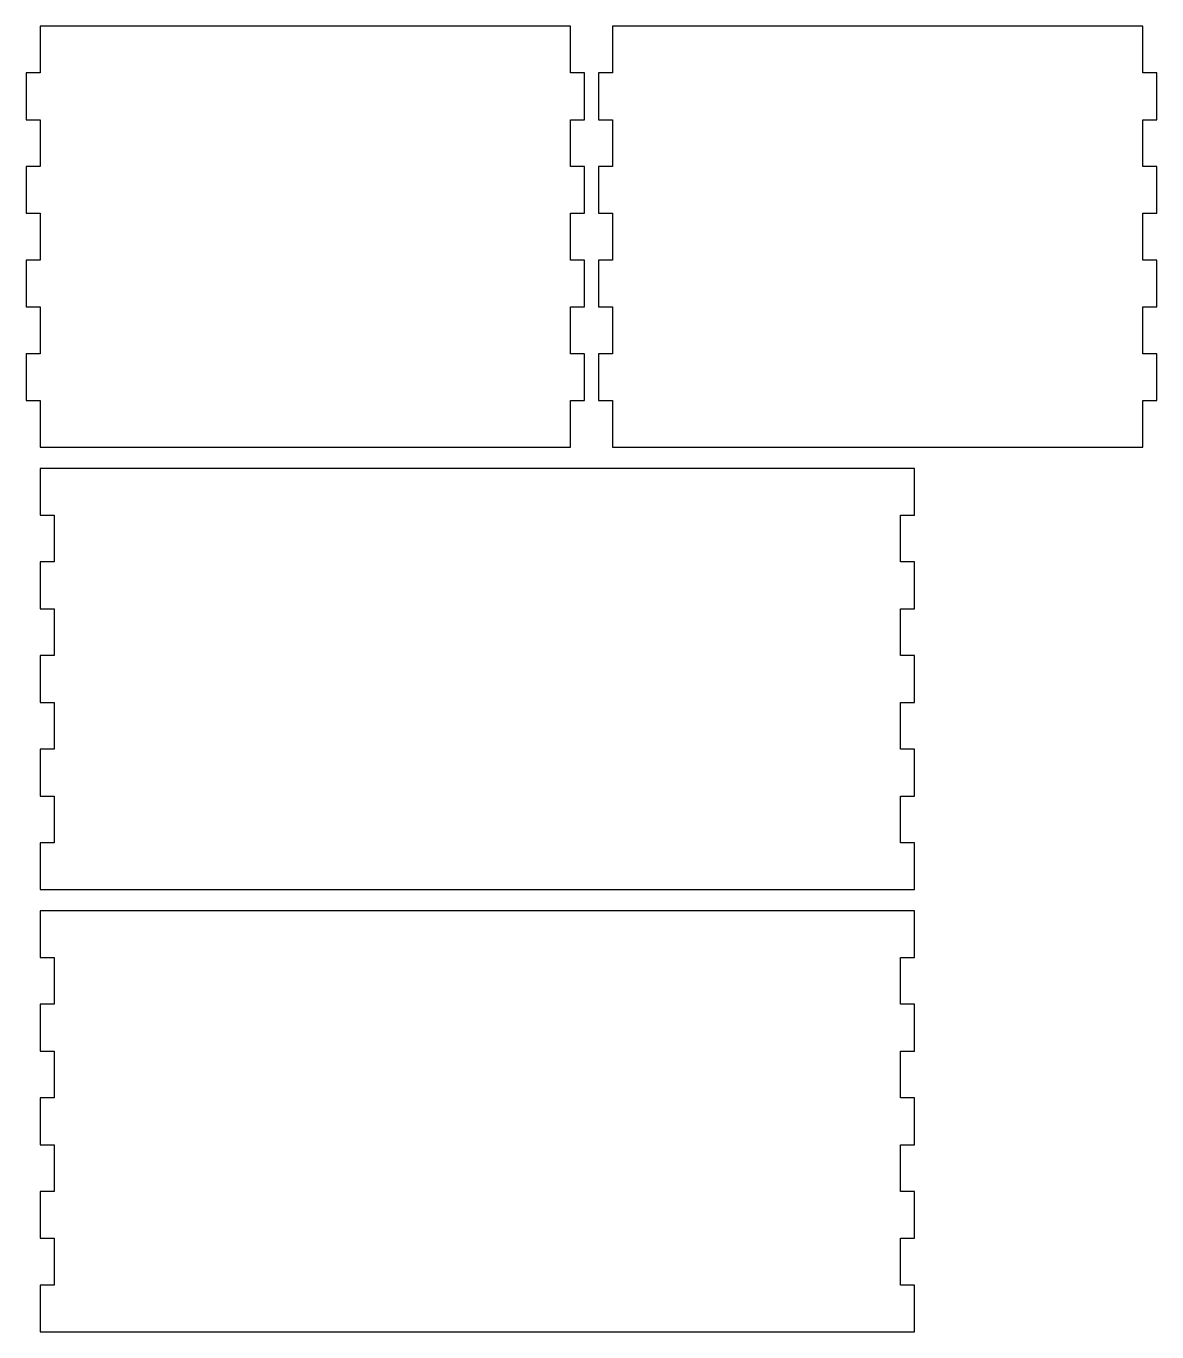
# Model space of a CAD drawing. Header units: metres. Extents: x -4 to 318, y 0 to 372.
import ezdxf

# ---------------------------------------------------------------- set-up
doc = ezdxf.new("R2010")
doc.units = ezdxf.units.M

msp = doc.modelspace()

# ---------------------------------------------------------------- linework, layer by layer
for p, q in [((151, 372), (0, 372)), ((0, 372), (0, 358.667)), ((151, 358.667), (151, 372)), ((314, 372), (163, 372)), ((163, 372), (163, 358.667)), ((314, 358.667), (314, 372)), ((0, 358.667), (-4, 358.667)), ((-4, 358.667), (-4, 345.333)), ((155, 358.667), (151, 358.667)), ((155, 345.333), (155, 358.667)), ((163, 358.667), (159, 358.667)), ((159, 358.667), (159, 345.333)), ((318, 358.667), (314, 358.667)), ((318, 345.333), (318, 358.667)), ((-4, 345.333), (0, 345.333)), ((0, 345.333), (0, 332)), ((151, 332), (151, 345.333)), ((151, 345.333), (155, 345.333)), ((159, 345.333), (163, 345.333)), ((163, 345.333), (163, 332)), ((314, 332), (314, 345.333)), ((314, 345.333), (318, 345.333)), ((0, 332), (-4, 332)), ((-4, 332), (-4, 318.667)), ((155, 332), (151, 332)), ((155, 318.667), (155, 332)), ((163, 332), (159, 332)), ((159, 332), (159, 318.667)), ((318, 332), (314, 332)), ((318, 318.667), (318, 332)), ((-4, 318.667), (0, 318.667)), ((0, 318.667), (0, 305.333)), ((151, 305.333), (151, 318.667)), ((151, 318.667), (155, 318.667)), ((159, 318.667), (163, 318.667)), ((163, 318.667), (163, 305.333)), ((314, 305.333), (314, 318.667)), ((314, 318.667), (318, 318.667)), ((0, 305.333), (-4, 305.333)), ((-4, 305.333), (-4, 292)), ((155, 305.333), (151, 305.333)), ((155, 292), (155, 305.333)), ((163, 305.333), (159, 305.333)), ((159, 305.333), (159, 292)), ((318, 305.333), (314, 305.333)), ((318, 292), (318, 305.333)), ((-4, 292), (0, 292)), ((0, 292), (0, 278.667)), ((151, 278.667), (151, 292)), ((151, 292), (155, 292)), ((159, 292), (163, 292)), ((163, 292), (163, 278.667)), ((314, 278.667), (314, 292)), ((314, 292), (318, 292)), ((0, 278.667), (-4, 278.667)), ((-4, 278.667), (-4, 265.333)), ((155, 278.667), (151, 278.667)), ((155, 265.333), (155, 278.667)), ((163, 278.667), (159, 278.667)), ((159, 278.667), (159, 265.333)), ((318, 278.667), (314, 278.667)), ((318, 265.333), (318, 278.667)), ((-4, 265.333), (0, 265.333)), ((0, 265.333), (0, 252)), ((151, 265.333), (155, 265.333)), ((151, 252), (151, 265.333)), ((159, 265.333), (163, 265.333)), ((163, 265.333), (163, 252)), ((314, 265.333), (318, 265.333)), ((314, 252), (314, 265.333)), ((0, 252), (151, 252)), ((163, 252), (314, 252)), ((249, 246), (0, 246)), ((0, 246), (0, 232.667)), ((249, 232.667), (249, 246)), ((0, 232.667), (4, 232.667)), ((4, 232.667), (4, 219.333)), ((245, 219.333), (245, 232.667)), ((245, 232.667), (249, 232.667)), ((4, 219.333), (0, 219.333)), ((0, 219.333), (0, 206)), ((249, 219.333), (245, 219.333)), ((249, 206), (249, 219.333)), ((0, 206), (4, 206)), ((4, 206), (4, 192.667)), ((245, 192.667), (245, 206)), ((245, 206), (249, 206)), ((4, 192.667), (0, 192.667)), ((0, 192.667), (0, 179.333)), ((249, 192.667), (245, 192.667)), ((249, 179.333), (249, 192.667)), ((0, 179.333), (4, 179.333)), ((4, 179.333), (4, 166)), ((245, 166), (245, 179.333)), ((245, 179.333), (249, 179.333)), ((4, 166), (0, 166)), ((0, 166), (0, 152.667)), ((249, 166), (245, 166)), ((249, 152.667), (249, 166)), ((0, 152.667), (4, 152.667)), ((4, 152.667), (4, 139.333)), ((245, 139.333), (245, 152.667)), ((245, 152.667), (249, 152.667)), ((4, 139.333), (0, 139.333)), ((0, 139.333), (0, 126)), ((249, 139.333), (245, 139.333)), ((249, 126), (249, 139.333)), ((0, 126), (249, 126)), ((249, 120), (0, 120)), ((0, 120), (0, 106.667)), ((249, 106.667), (249, 120)), ((0, 106.667), (4, 106.667)), ((4, 106.667), (4, 93.3333)), ((245, 93.3333), (245, 106.667)), ((245, 106.667), (249, 106.667)), ((4, 93.3333), (0, 93.3333)), ((0, 93.3333), (0, 80)), ((249, 93.3333), (245, 93.3333)), ((249, 80), (249, 93.3333)), ((0, 80), (4, 80)), ((4, 80), (4, 66.6667)), ((245, 66.6667), (245, 80)), ((245, 80), (249, 80)), ((4, 66.6667), (0, 66.6667)), ((0, 66.6667), (0, 53.3333)), ((249, 66.6667), (245, 66.6667)), ((249, 53.3333), (249, 66.6667)), ((0, 53.3333), (4, 53.3333)), ((4, 53.3333), (4, 40)), ((245, 40), (245, 53.3333)), ((245, 53.3333), (249, 53.3333)), ((4, 40), (0, 40)), ((0, 40), (0, 26.6667)), ((249, 40), (245, 40)), ((249, 26.6667), (249, 40)), ((0, 26.6667), (4, 26.6667)), ((4, 26.6667), (4, 13.3333)), ((245, 13.3333), (245, 26.6667)), ((245, 26.6667), (249, 26.6667)), ((4, 13.3333), (0, 13.3333)), ((0, 13.3333), (0, 0)), ((249, 13.3333), (245, 13.3333)), ((249, 0), (249, 13.3333)), ((0, 0), (249, 0))]:
    msp.add_line(p, q)

doc.saveas('drawing.dxf')
